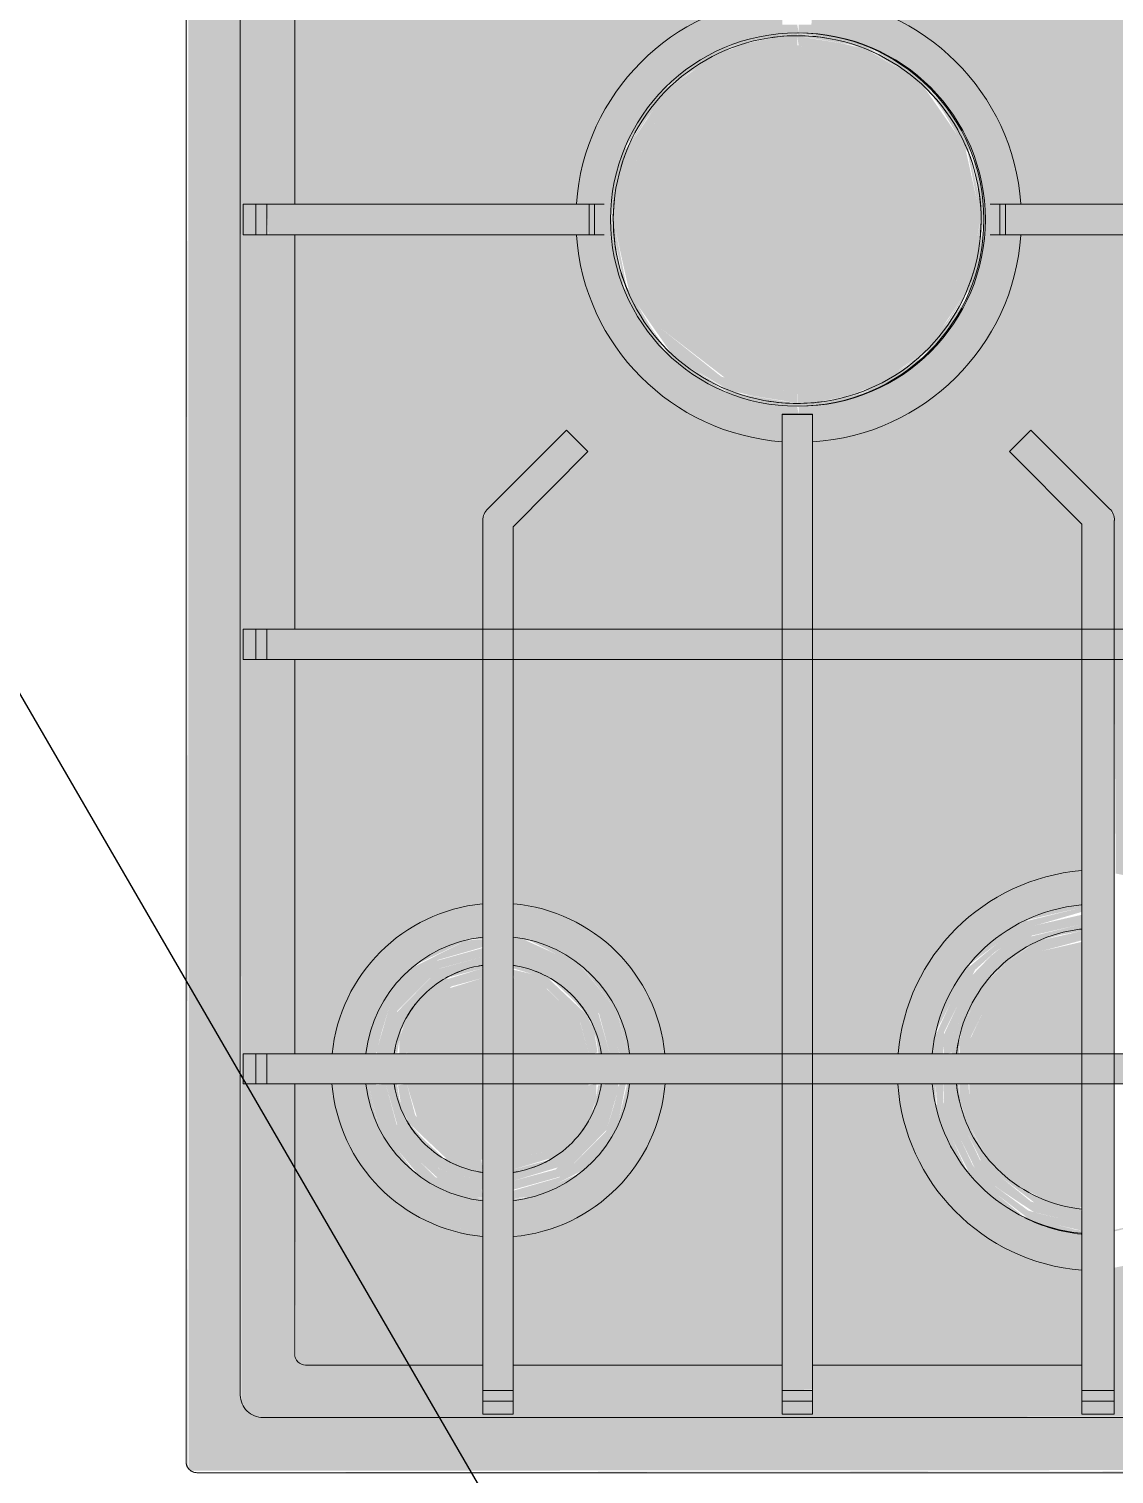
# Model space of a CAD drawing. Header units: millimetres. Extents: x 1680 to 166026, y 35966 to 91121.
# Drawn here: x 75337 to 75726, y 46882 to 47401 of the extents above; entities that cross this region are included whole.
import ezdxf

# ---------------------------------------------------------------- set-up
doc = ezdxf.new("R2010")
doc.units = ezdxf.units.MM
doc.layers.add('M-EQPM', color=50, linetype='Continuous', lineweight=18)

# ---------------------------------------------------------------- blocks, each defined once
blk = doc.blocks.new('FP-Revit-CG905DTGX1-GasCooktop-SG-90001649A - Fisher _ Paykel The Kitchen Tools CG365DNGX1 Cooktop-V13-mebel yerləşmə planı')
at = {"layer": 'M-EQPM'}
h = blk.add_hatch(color=256, dxfattribs=at)
h.paths.add_polyline_path([(-449.3, 274.36), (-449, -165.82), (449.3, -165.82), (449.3, 274.36), (448.26, 275.4), (-448.5, 275.16)], flags=0)
h.paths.add_polyline_path([(-449.3, -168.82), (-449, -252.45), (-448.26, -253.19), (448.5, -252.95), (449.3, -252.15), (449, -168.82), (-449, -168.82)], flags=0)
h.paths.add_polyline_path([(-430.18, 248.42), (-430, 250.22), (-428.47, 253.5), (-425.67, 255.77), (-422.16, 256.61), (423.74, 256.36), (426.87, 254.74), (428.08, 253.44), (429.51, 250.22), (429.66, 248.45), (429.34, -137.77), (427.24, -141.35), (423.67, -143.45), (419.53, -143.55), (-424.4, -143.33), (-427.61, -141.44), (-429.83, -137.8), (-430.18, -135.68), (-430.18, 235.94)], flags=0)
h.paths.add_polyline_path([(-411.33, 158.69), (-411.33, 62.02), (-310.36, 62.02), (-310.36, 105.4), (-318.8, 105.4), (-342.86, 116.99), (-359.51, 137.86), (-364.26, 158.69), (-371.68, 158.69)], flags=0)
h.paths.add_polyline_path([(-411.33, -119.94), (-410.81, -121.91), (-409.36, -123.35), (-407.39, -123.88), (-310.36, -123.88), (-310.36, -122.34), (-333.11, -117.81), (-356.47, -102.21), (-372.08, -78.85), (-376.4, -57.12), (-411.33, -57.24), (-411.33, -84.44)], flags=0)
h.paths.add_polyline_path([(-411.33, 233.15), (-411.33, 169.52), (-364.17, 169.52), (-359.51, 189.93), (-342.86, 210.81), (-318.8, 222.39), (-310.36, 222.39), (-310.36, 237.09), (-409.36, 236.57), (-410.81, 235.12), (-411.2, 234.17)], flags=0)
h.paths.add_polyline_path([(-411.33, -38.2), (-411.33, -45.48), (-376.4, -45.48), (-371.87, -23.44), (-356.47, -0.38), (-333.11, 15.22), (-310.36, 19.75), (-310.36, 51.19), (-411.33, 51.19), (-411.33, -23.74)], flags=0)
h.paths.add_polyline_path([(-299.64, 20.7), (-299.64, 19.53), (-278, 15.22), (-254.65, -0.38), (-239.04, -23.74), (-234.71, -45.48), (-157.96, -45.48), (-157.96, 51.19), (-299.64, 51.19)], flags=0)
h.paths.add_polyline_path([(-299.64, 62.02), (-157.96, 62.02), (-157.96, 158.69), (-246.64, 158.69), (-251.39, 137.86), (-268.04, 116.99), (-292.1, 105.4), (-299.64, 105.4), (-299.64, 70.14)], flags=0)
h.paths.add_polyline_path([(-299.64, 237.09), (-299.64, 222.39), (-292.1, 222.39), (-268.04, 210.81), (-251.39, 189.93), (-246.74, 169.52), (-157.96, 169.52), (-157.96, 237.09), (-199.97, 237.09)], flags=0)
h.paths.add_polyline_path([(-299.64, -123.88), (-157.96, -123.88), (-157.96, -57.22), (-234.83, -57.69), (-239.04, -78.85), (-254.65, -102.21), (-278.21, -117.86), (-299.64, -122.12), (-299.64, -123.3)], flags=0)
h.paths.add_polyline_path([(-147.04, 127.19), (-147.04, 62.02), (-78.83, 62.02), (-73.91, 86.76), (-56.57, 112.72), (-30.61, 130.06), (-5.5, 135.05), (-5.5, 237.09), (-147.04, 237.09), (-147.04, 169.52), (-106.49, 169.3), (-103.83, 167.75), (-75.65, 139.45), (-83.27, 131.83), (-110.37, 158.69), (-147.04, 158.69)], flags=0)
h.paths.add_polyline_path([(-147.04, -45.48), (-109.42, -45.48), (-83.27, -19.55), (-75.65, -27.18), (-105.06, -56.43), (-108.03, -57.24), (-147.04, -57.24), (-147.04, -123.88), (-5.5, -123.88), (-5.5, -22.76), (-30.61, -17.76), (-56.57, -0.42), (-73.91, 25.53), (-79.01, 51.19), (-147.04, 51.19)], flags=0)
h.paths.add_polyline_path([(5.51, 147.72), (5.51, 135.05), (30.61, 130.06), (56.57, 112.72), (73.91, 86.76), (78.83, 62.02), (147.04, 62.02), (147.04, 158.69), (110.37, 158.69), (83.27, 131.83), (75.65, 139.45), (105.06, 168.7), (108.03, 169.51), (147.04, 169.52), (147.04, 237.09), (5.51, 237.09), (5.51, 158.69)], flags=0)
h.paths.add_polyline_path([(5.51, -23.85), (5.51, -123.88), (147.04, -123.88), (147.04, -57.1), (108.02, -57.1), (105.06, -56.43), (101.19, -52.83), (75.65, -27.18), (83.27, -19.55), (109.42, -45.48), (147.04, -45.48), (147.04, 51.19), (79.01, 51.19), (73.91, 25.53), (56.57, -0.42), (30.61, -17.76), (5.51, -22.76)], flags=0)
h.paths.add_polyline_path([(75.46, -201.83), (81.56, -187.85), (95, -182.29), (108.97, -188.39), (114.54, -201.83), (108.23, -215.89), (95, -221.36), (81.03, -215.26), (75.95, -203)], flags=0)
h.paths.add_polyline_path([(145.47, -201.83), (151.57, -187.85), (165.01, -182.29), (178.98, -188.39), (184.55, -201.83), (178.24, -215.89), (165.01, -221.36), (151.04, -215.26), (145.96, -203)], flags=0)
h.paths.add_polyline_path([(157.96, 169.52), (246.74, 169.52), (251.39, 189.93), (268.04, 210.81), (292.1, 222.39), (299.64, 222.39), (299.64, 237.09), (157.96, 237.09), (157.96, 169.52)], flags=0)
h.paths.add_polyline_path([(157.96, -23.74), (157.96, -45.48), (258, -45.48), (261.44, -30.38), (274.86, -13.55), (294.24, -4.22), (299.64, -4.22), (299.64, 51.19), (157.96, 51.19), (157.96, -22.87)], flags=0)
h.paths.add_polyline_path([(157.96, -84.44), (157.96, -123.88), (299.64, -123.88), (299.64, -98.48), (294.24, -98.48), (274.86, -89.15), (261.44, -72.33), (257.97, -57.1), (157.96, -57.1)], flags=0)
h.paths.add_polyline_path([(157.96, 154.88), (157.96, 62.02), (299.64, 62.02), (299.64, 105.4), (292.1, 105.4), (268.04, 116.99), (251.39, 137.86), (246.64, 158.69), (157.96, 158.69)], flags=0)
h.paths.add_polyline_path([(215.41, -201.83), (221.51, -187.85), (235.54, -182.53), (248.92, -188.39), (254.49, -201.83), (248.18, -215.89), (234.36, -221.12), (220.98, -215.26), (215.9, -203)], flags=0)
h.paths.add_polyline_path([(285.46, -201.83), (291.56, -187.85), (305.07, -182.32), (318.97, -188.39), (324.54, -201.83), (318.23, -215.89), (304.41, -221.12), (291.03, -215.26), (285.95, -203)], flags=0)
h.paths.add_polyline_path([(310.36, 236.96), (310.36, 222.39), (318.8, 222.39), (342.86, 210.81), (359.51, 189.93), (364.17, 169.52), (411.33, 169.52), (410.81, 235.12), (409.36, 236.57), (407.39, 237.09), (310.36, 237.09)], flags=0)
h.paths.add_polyline_path([(310.36, 105.4), (310.36, 62.02), (411.33, 62.02), (411.33, 158.69), (364.26, 158.69), (359.51, 137.86), (342.86, 116.99), (318.8, 105.4), (314.93, 105.4)], flags=0)
h.paths.add_polyline_path([(310.36, -4.22), (315.76, -4.22), (335.14, -13.55), (348.56, -30.38), (352, -45.48), (411.33, -45.48), (411.33, 51.19), (310.36, 51.19)], flags=0)
h.paths.add_polyline_path([(310.36, -123.88), (409.36, -123.35), (410.81, -121.91), (411.33, -119.94), (411.33, -57.1), (352.03, -57.1), (348.56, -72.33), (335.14, -89.15), (315.76, -98.48), (310.36, -98.48)], flags=0)
h.paths.add_polyline_path([(355.47, -201.83), (361.57, -187.85), (375.6, -182.53), (388.98, -188.39), (394.55, -201.83), (388.24, -215.89), (375.01, -221.36), (361.04, -215.26), (355.96, -203)], flags=0)
for points in [[(-448.26, 275.4), (446.99, 275.98), (446, 276.1), (-447.96, 275.59)], [(-450, 272.1), (-449.48, -165.82), (-449.3, -165.82), (-449.88, 273.09), (-449.99, 272.43)], [(-310.36, 250.98), (-299.64, 250.98), (-299.64, 255.55), (-310.36, 255.55)], [(-157.96, 250.98), (-147.04, 250.98), (-147.04, 255.55), (-157.96, 255.55)], [(-5.5, 250.98), (5.51, 250.98), (5.51, 255.55), (-5.5, 255.55)], [(-310.36, 247.11), (-299.64, 247.11), (-299.64, 250.98), (-310.36, 250.98)], [(-157.96, 247.11), (-147.04, 247.11), (-147.04, 250.98), (-157.96, 250.98)], [(-5.5, 247.11), (5.51, 247.11), (5.51, 250.98), (-5.5, 250.98)], [(-5.5, 237.09), (-5.5, 131.42), (5.51, 131.42), (5.51, 247.11), (-5.5, 246.55)], [(-428.93, 169.52), (-428.93, 158.69), (-424.35, 158.69), (-424.4, 169.52), (-426.15, 169.52)], [(-424.35, 158.69), (-420.48, 158.69), (-420.48, 169.52), (-424.35, 169.52)], [(-420.48, 158.69), (-110.37, 158.69), (-83.27, 131.83), (-75.65, 139.45), (-105.06, 168.7), (-108.02, 169.52), (-420.48, 169.52)], [(-78.83, 62.02), (-70, 62.02), (-70, 56.15), (-67.03, 56.68), (-61.92, 82.33), (-47.06, 104.29), (-24.36, 118.86), (0.15, 123.67), (26.5, 118.03), (48.03, 103.12), (62.07, 81.57), (67.21, 56.15), (70, 56.68), (70, 62.02), (78.83, 62.02), (73.91, 86.76), (56.57, 112.72), (30.61, 130.06), (5.51, 135.05), (5.51, 126.42), (-5.5, 126.74), (-5.5, 135.05), (-30.61, 130.06), (-56.57, 112.72), (-73.91, 86.76), (-78.13, 65.53)], [(-5.5, 129.45), (5.51, 129.48), (5.51, 131.42), (-5.5, 131.42), (-5.5, 130.06)], [(-5.5, 126.74), (-5.01, 126.43), (5.51, 126.42), (5.51, 129.45), (-5.5, 129.45), (-5.5, 127.11)], [(-67.03, 56.68), (-66.03, 56.68), (-63.12, 74.21), (-62.65, 76.63), (-59.77, 84.26), (-55.37, 91.36), (-48.08, 101.69), (-44.42, 105.2), (-38.76, 109.16), (-24.12, 117.91), (0.15, 122.68), (26.71, 116.82), (36.13, 110.74), (47.75, 102.08), (53.06, 94.76), (61.4, 80.58), (63.65, 71.4), (65.1, 61.33), (66.03, 56.68), (67.03, 56.68), (61.77, 82.55), (46.76, 104.5), (24.36, 118.86), (-0.62, 123.58), (-26.68, 117.91), (-48.03, 103.12), (-62.07, 81.59), (-66.03, 61.69)], [(-66.03, 56.68), (-62.63, 56.77), (-56.44, 83.86), (-39.06, 105.65), (-12.63, 117.75), (14.63, 117.42), (39.06, 105.65), (56.72, 82.62), (62.65, 56.68), (66.03, 56.68), (63.65, 71.4), (62.65, 76.36), (59.96, 83.86), (55.22, 91.36), (47.75, 102.08), (45.01, 104.55), (26.71, 116.82), (24.36, 117.86), (-0.15, 122.68), (-26.5, 116.86), (-47.75, 102.08), (-53.2, 94.76), (-61.19, 81.35), (-63.28, 72.77), (-65.1, 61.33)], [(-62.65, 56.68), (62.65, 56.68), (56.44, 83.86), (39.06, 105.65), (13.94, 117.75), (-13.94, 117.75), (-39.06, 105.65), (-56.7, 82.74), (-61.43, 62.02)], [(-428.93, 51.19), (-424.35, 51.19), (-424.4, 62.02), (-428.93, 62.02)], [(-424.35, 51.19), (-420.48, 51.19), (-420.64, 62.02), (-424.35, 62.02)], [(-420.48, 58.86), (-420.09, 51.19), (-70, 51.19), (-70, 62.02), (-420.48, 62.02)], [(-79.01, 51.19), (-73.91, 25.53), (-56.57, -0.42), (-30.61, -17.76), (-5.5, -22.76), (-5.5, -13.11), (5.51, -13.11), (5.51, -22.76), (30.61, -17.76), (56.57, -0.42), (73.91, 25.53), (79.01, 51.19), (70, 51.56), (70, 56.15), (67.03, 56.15), (61.25, 29.49), (46.88, 8.41), (24.36, -6.03), (-0.96, -10.69), (-26.9, -4.94), (-47.75, 9.29), (-62.18, 31.76), (-67.03, 56.15), (-70, 56.15), (-70, 51.19), (-74, 51.19)], [(-67.03, 56.68), (-61.62, 30.57), (-46.6, 8.75), (-24.36, -5.51), (0.16, -10.32), (26.68, -4.56), (47.75, 9.81), (62.07, 31.76), (66.92, 56.68), (65.92, 56.15), (63.12, 39.14), (62.65, 36.72), (59.98, 29.49), (55.37, 21.99), (48.08, 11.67), (44.42, 8.15), (38.76, 4.19), (24.12, -4.56), (-0.47, -9.26), (-26.71, -3.47), (-36.13, 2.61), (-47.75, 11.27), (-53.06, 18.6), (-61.4, 32.77), (-63.65, 41.96), (-65.1, 52.02), (-66.03, 56.68), (-66.92, 56.68)], [(-67.03, 56.15), (-61.25, 29.49), (-46.88, 8.41), (-24.36, -6.03), (1.33, -10.61), (26.68, -5.08), (47.75, 9.29), (62.18, 31.76), (61.62, 30.57), (46.96, 8.99), (24.36, -5.51), (-0.16, -10.32), (-26.5, -4.68), (-47.75, 9.81), (-62.07, 31.76), (-66.97, 56.41)], [(-66.03, 56.68), (-63.65, 41.96), (-62.65, 36.99), (-59.96, 29.49), (-55.22, 21.99), (-47.75, 11.27), (-44.95, 8.75), (-26.71, -3.47), (-24.36, -4.51), (0.47, -9.26), (26.5, -3.5), (47.75, 11.27), (53.2, 18.6), (61.11, 31.76), (63.28, 40.58), (65.1, 52.02), (66.03, 56.68), (62.53, 56.15), (56.44, 29.49), (39.06, 7.7), (12.63, -4.4), (-14.63, -4.07), (-39.06, 7.7), (-56.72, 30.73), (-62.65, 56.68), (-65.22, 56.68)], [(-62.65, 56.68), (-56.44, 29.49), (-39.06, 7.7), (-13.94, -4.4), (13.94, -4.4), (39.06, 7.7), (56.44, 29.49), (62.65, 56.68), (-56.44, 56.68)], [(-5.5, -16.1), (5.51, -16.1), (5.51, -13.11), (-5.5, -13.11)], [(-420.48, -45.48), (-420.48, -57.1), (-106.49, -57.03), (-103.83, -55.48), (-75.65, -27.18), (-83.27, -19.55), (-109.42, -45.48), (-415.14, -45.48)], [(-5.5, -16.1), (-5.5, -18.08), (5.51, -18.08), (5.51, -16.1), (-1.53, -16.1)], [(-5.5, -133.76), (5.51, -133.71), (5.51, -18.08), (-5.5, -18.08), (-5.5, -133.76)], [(-428.93, -57.1), (-424.35, -57.1), (-424.4, -45.48), (-428.93, -45.48)], [(-424.35, -57.1), (-420.48, -57.1), (-420.48, -45.48), (-424.35, -45.48)]]:
    blk.add_hatch(color=256, dxfattribs=at).paths.add_polyline_path(points, flags=0)
h = blk.add_hatch(color=256, dxfattribs=at)
h.paths.add_polyline_path([(-430.18, 224.73), (-429.83, -137.8), (-427.61, -141.44), (-423.9, -143.53), (-419.63, -143.55), (423.67, -143.45), (427.24, -141.35), (429.34, -137.77), (429.66, -135.71), (429.51, 250.22), (428.08, 253.44), (425.39, 255.72), (421.98, 256.61), (-424.4, 256.23), (-427.2, 254.79), (-428.47, 253.5), (-430, 250.22), (-430.18, 248.42)], flags=0)
h.paths.add_polyline_path([(-428.93, 62.02), (-411.33, 62.02), (-411.33, 158.69), (-428.93, 158.69), (-428.93, 169.52), (-411.33, 169.52), (-410.81, 235.12), (-409.36, 236.57), (-407.39, 237.09), (-310.36, 237.09), (-310.36, 255.55), (-299.64, 255.55), (-299.64, 237.09), (-157.96, 237.09), (-157.96, 255.55), (-147.04, 255.55), (-147.04, 237.09), (-5.5, 237.09), (-5.5, 255.55), (5.51, 255.55), (5.51, 237.09), (147.04, 237.09), (147.04, 255.55), (157.96, 255.55), (157.96, 237.09), (299.64, 237.09), (299.64, 255.55), (310.36, 255.55), (310.36, 237.09), (409.36, 236.57), (410.81, 235.12), (411.33, 233.15), (411.33, 169.52), (428.93, 169.52), (428.93, 158.69), (411.33, 158.69), (411.33, 62.02), (428.93, 62.02), (428.93, 51.19), (411.33, 51.19), (411.33, -45.48), (428.93, -45.48), (428.93, -57.1), (411.33, -57.1), (410.81, -121.91), (409.36, -123.35), (407.39, -123.88), (310.36, -123.88), (310.36, -142.2), (299.64, -142.2), (299.64, -123.88), (157.96, -123.88), (157.96, -142.2), (147.04, -142.2), (147.04, -123.88), (5.51, -123.88), (5.51, -142.2), (-5.5, -142.2), (-5.5, -123.88), (-147.04, -123.88), (-147.04, -142.2), (-157.96, -142.2), (-157.96, -123.88), (-299.64, -123.88), (-299.64, -142.2), (-310.36, -142.2), (-310.36, -123.88), (-409.36, -123.35), (-410.81, -121.91), (-411.33, -119.94), (-411.33, -57.1), (-428.93, -57.1), (-428.93, -45.48), (-411.33, -45.48), (-411.33, 51.19), (-428.93, 51.19)], flags=0)
h = blk.add_hatch(color=256, dxfattribs=at)
h.paths.add_polyline_path([(-310.36, 191.59), (-310.36, 169.52), (-299.64, 169.52), (-299.64, 247.11), (-310.36, 247.11), (-310.36, 193.07)], flags=0)
h.paths.add_polyline_path([(-310.36, 62.02), (-299.64, 62.02), (-299.64, 158.69), (-310.36, 158.69), (-310.36, 70.14)], flags=0)
h = blk.add_hatch(color=256, dxfattribs=at)
h.paths.add_polyline_path([(-157.96, 70.14), (-157.96, 62.02), (-147.04, 62.02), (-147.04, 158.69), (-157.96, 158.69), (-157.96, 85.07)], flags=0)
h.paths.add_polyline_path([(-157.96, 242.96), (-157.96, 169.52), (-147.04, 169.52), (-147.04, 247.11), (-157.96, 247.11)], flags=0)
h = blk.add_hatch(color=256, dxfattribs=at)
h.paths.add_polyline_path([(-364.17, 169.52), (-351.48, 169.52), (-351.18, 175.4), (-341.51, 194.5), (-324.6, 207.37), (-310.36, 210.62), (-310.36, 222.39), (-318.8, 222.39), (-342.86, 210.81), (-359.51, 189.93), (-363.39, 172.91)], flags=0)
h.paths.add_polyline_path([(-299.64, 210.62), (-284.16, 207), (-267.33, 193.07), (-258.52, 174.78), (-258.52, 169.52), (-246.74, 169.52), (-251.39, 189.93), (-268.04, 210.81), (-292.1, 222.39), (-299.64, 222.39), (-299.64, 210.81)], flags=0)
h = blk.add_hatch(color=256, dxfattribs=at)
h.paths.add_polyline_path([(-351.48, 174.78), (-351.19, 169.52), (-348.35, 169.94), (-343.88, 186.62), (-327.04, 203.19), (-310.86, 207.8), (-310.36, 207.9), (-310.36, 210.62), (-325.84, 207), (-342.74, 192.92), (-351.19, 175.37)], flags=0)
h.paths.add_polyline_path([(-351.48, 158.69), (-350.94, 152.46), (-341.51, 133.85), (-325.68, 121.22), (-310.36, 118.19), (-310.36, 120.45), (-318.21, 122.49), (-327.45, 125.3), (-337.86, 135.71), (-343.98, 142.11), (-348.76, 158.69), (-350.71, 158.69)], flags=0)
h = blk.add_hatch(color=256, dxfattribs=at)
h.paths.add_polyline_path([(-348.46, 169.52), (-345.25, 169.52), (-341.1, 185.02), (-324.94, 200.51), (-310.36, 204.42), (-310.86, 207.8), (-318.21, 205.86), (-327.45, 203.05), (-337.86, 192.64), (-344.14, 185.73), (-348.35, 169.94)], flags=0)
h.paths.add_polyline_path([(-348.39, 158.69), (-343.59, 141.43), (-326.89, 125.12), (-311.65, 120.73), (-310.36, 121), (-310.37, 123.93), (-326.01, 128.25), (-341.1, 143.33), (-345.21, 158.69), (-347.37, 158.69)], flags=0)
h = blk.add_hatch(color=256, dxfattribs=at)
h.paths.add_polyline_path([(-299.64, 210.62), (-299.64, 207.9), (-291.79, 205.86), (-282.55, 203.05), (-272.14, 192.64), (-265.86, 185.66), (-261.24, 169.52), (-258.52, 169.52), (-258.86, 175.49), (-268.49, 194.5), (-284.32, 207.13), (-297.67, 210.17)], flags=0)
h.paths.add_polyline_path([(-299.64, 117.73), (-284.16, 121.35), (-267.6, 134.73), (-258.52, 154.88), (-258.52, 158.69), (-261.58, 158.69), (-266.12, 141.73), (-282.55, 125.3), (-299.01, 120.58), (-299.64, 120.45), (-299.64, 118.19)], flags=0)
h = blk.add_hatch(color=256, dxfattribs=at)
h.paths.add_polyline_path([(-299.64, 206.62), (-299.64, 204.42), (-284.16, 200.27), (-268.9, 185.02), (-264.75, 169.52), (-261.6, 169.61), (-266.41, 186.92), (-282.55, 203.05), (-298.78, 207.72), (-299.64, 207.35), (-299.64, 207.23)], flags=0)
h.paths.add_polyline_path([(-299.64, 121.73), (-299.64, 120.45), (-288.38, 123.48), (-282.55, 125.3), (-272.14, 135.71), (-266.07, 141.88), (-261.58, 158.69), (-264.79, 158.69), (-269.44, 142.8), (-285.06, 127.84), (-299.64, 123.93), (-299.64, 121.95)], flags=0)
h = blk.add_hatch(color=256, dxfattribs=at)
h.paths.add_polyline_path([(-345.25, 169.52), (-341.1, 169.79), (-336.91, 183.74), (-329.78, 191.28), (-324.44, 196.1), (-322.6, 197.23), (-315.78, 199.51), (-310.36, 200.34), (-310.36, 204.42), (-326.13, 199.98), (-341.13, 184.9), (-344.74, 171.41)], flags=0)
h.paths.add_polyline_path([(-345.21, 158.69), (-340.35, 142.59), (-325.84, 128.08), (-310.36, 123.93), (-310.93, 128.16), (-314.93, 128.75), (-319.06, 129.67), (-324.78, 132.59), (-337.83, 146.36), (-341.13, 158.69), (-342.6, 158.69)], flags=0)
h = blk.add_hatch(color=256, dxfattribs=at)
h.paths.add_polyline_path([(-299.64, 202.27), (-299.07, 200.19), (-295.11, 199.61), (-290.94, 198.68), (-285.47, 196.01), (-272.16, 181.93), (-268.83, 169.52), (-264.75, 169.52), (-269, 185.11), (-284.65, 200.4), (-299.64, 204.42)], flags=0)
h.paths.add_polyline_path([(-299.64, 123.93), (-283.81, 128.42), (-268.9, 143.33), (-264.79, 158.69), (-268.9, 158.56), (-273.08, 144.62), (-280.22, 137.07), (-285.56, 132.25), (-287.19, 131.21), (-294.2, 128.84), (-299.64, 128.01), (-299.64, 126.58)], flags=0)
h = blk.add_hatch(color=256, dxfattribs=at)
h.paths.add_polyline_path([(-341.17, 169.52), (-337.52, 170.08), (-333.77, 181.99), (-321.73, 193.79), (-310.36, 196.84), (-310.94, 200.01), (-319.06, 198.68), (-324.53, 196.01), (-337.84, 181.93), (-341.1, 169.79)], flags=0)
h.paths.add_polyline_path([(-341.13, 158.69), (-336.92, 144.62), (-329.78, 137.07), (-324.44, 132.25), (-322.6, 131.12), (-315.71, 128.83), (-310.36, 128.84), (-310.93, 131.66), (-322.81, 135.41), (-334.66, 147.59), (-337.63, 158.69), (-341.1, 158.69)], flags=0)
h = blk.add_hatch(color=256, dxfattribs=at)
h.paths.add_polyline_path([(-299.64, 128.27), (-299.64, 128.21), (-299.22, 128.32)], flags=0)
h.paths.add_polyline_path([(-299.64, 200.14), (-299.07, 200.01), (-299.07, 200.07)], flags=0)
h = blk.add_hatch(color=256, dxfattribs=at)
h.paths.add_polyline_path([(-299.64, 197.3), (-299.07, 196.69), (-287.19, 192.94), (-275.34, 180.76), (-272.33, 169.52), (-268.9, 169.79), (-273.26, 183.94), (-280.31, 191.35), (-285.56, 196.1), (-287.19, 197.14), (-294.2, 199.51), (-299.64, 199.51), (-299.64, 197.42)], flags=0)
h.paths.add_polyline_path([(-299.64, 130.24), (-299.06, 128.34), (-290.94, 129.67), (-285.47, 132.34), (-272.17, 146.36), (-269.37, 158.69), (-272.48, 158.27), (-276.23, 146.36), (-288.31, 134.55), (-299.64, 131.51)], flags=0)
h = blk.add_hatch(color=256, dxfattribs=at)
h.paths.add_polyline_path([(-337.67, 169.52), (-310.36, 169.52), (-310.36, 196.84), (-322.69, 193.07), (-334.53, 181.23), (-336.12, 175.28)], flags=0)
h.paths.add_polyline_path([(-337.63, 158.69), (-334.53, 147.13), (-322.05, 134.64), (-310.36, 131.51), (-310.36, 158.69), (-336.12, 158.69)], flags=0)
h = blk.add_hatch(color=256, dxfattribs=at)
h.paths.add_polyline_path([(-299.64, 196.84), (-299.64, 169.52), (-272.33, 169.52), (-276.17, 181.93), (-287.95, 193.71)], flags=0)
h.paths.add_polyline_path([(-299.64, 131.51), (-287.87, 134.73), (-275.39, 147.44), (-272.37, 158.69), (-299.64, 158.69), (-299.64, 133.87)], flags=0)
h = blk.add_hatch(color=256, dxfattribs=at)
h.paths.add_polyline_path([(-364.26, 158.69), (-359.51, 137.86), (-342.86, 116.99), (-318.8, 105.4), (-310.36, 105.4), (-310.36, 117.73), (-325.84, 121.35), (-342.55, 135.04), (-351.48, 154.88), (-351.48, 158.69), (-359.51, 158.69)], flags=0)
h.paths.add_polyline_path([(-299.64, 116.5), (-299.64, 105.4), (-292.1, 105.4), (-268.04, 116.99), (-251.39, 137.86), (-246.64, 158.69), (-258.52, 158.69), (-258.82, 152.95), (-268.49, 133.85), (-284.32, 121.22), (-299.64, 117.73), (-299.64, 116.99)], flags=0)
h = blk.add_hatch(color=256, dxfattribs=at)
h.paths.add_polyline_path([(-310.36, -57.15), (-310.36, -133.76), (-299.64, -133.76), (-299.64, -57.15)], flags=0)
h.paths.add_polyline_path([(-310.36, 6.28), (-310.36, -45.48), (-299.64, -45.48), (-299.64, 51.19), (-310.36, 51.19)], flags=0)
h = blk.add_hatch(color=256, dxfattribs=at)
h.paths.add_polyline_path([(-157.96, -57.22), (-157.96, -133.76), (-147.04, -133.76), (-147.04, -57.23)], flags=0)
h.paths.add_polyline_path([(-157.96, 51.19), (-157.96, -45.48), (-147.04, -45.48), (-147.04, 51.19)], flags=0)
h = blk.add_hatch(color=256, dxfattribs=at)
h.paths.add_polyline_path([(-376.4, -45.48), (-363.31, -45.48), (-357.92, -24.47), (-340.82, -3.93), (-317.22, 6.96), (-310.36, 6.96), (-310.36, 19.75), (-333.11, 15.22), (-356.47, -0.38), (-372.08, -23.74), (-376.26, -44.75)], flags=0)
h.paths.add_polyline_path([(-299.64, 6.96), (-291.78, 6.91), (-267.38, -5.42), (-251.42, -26.29), (-247.04, -45.48), (-234.71, -45.48), (-239.04, -23.74), (-254.65, -0.38), (-278, 15.22), (-299.64, 19.53), (-299.64, 14.27)], flags=0)
h = blk.add_hatch(color=256, dxfattribs=at)
h.paths.add_polyline_path([(-363.06, -45.48), (-360.45, -45.48), (-357.01, -30.45), (-355.9, -26.29), (-347.21, -14.46), (-345.71, -12.88), (-340.64, -7.15), (-339.44, -6.27), (-316.89, 4.25), (-310.36, 4.39), (-310.36, 6.96), (-319.33, 6.42), (-342.6, -5.26), (-358.68, -26.29), (-362.33, -42.3)], flags=0)
h.paths.add_polyline_path([(-299.64, 4.25), (-291.86, 3.94), (-269.46, -7.15), (-263.29, -13.98), (-261.32, -16.74), (-253.63, -28.41), (-248.61, -45.48), (-247.04, -45.48), (-252.23, -24.41), (-269.28, -3.93), (-292.9, 6.96), (-299.64, 6.96), (-299.64, 4.55)], flags=0)
h = blk.add_hatch(color=256, dxfattribs=at)
h.paths.add_polyline_path([(-360.45, -45.48), (-357.07, -45.48), (-352.64, -27.23), (-337.62, -8.87), (-316.14, 1.11), (-310.36, 1.11), (-310.36, 4.25), (-318.23, 3.95), (-340.64, -7.15), (-346.63, -13.79), (-348.4, -16.2), (-356.46, -28.41), (-360.18, -44.12)], flags=0)
h.paths.add_polyline_path([(-299.64, 3.94), (-299.13, 1.11), (-292.49, 0.77), (-271.86, -9.16), (-257.09, -27.68), (-253.03, -45.48), (-249.65, -45.48), (-253.13, -30.29), (-254.2, -26.29), (-261.32, -16.74), (-264.39, -12.88), (-271.86, -5.69), (-293.2, 4.25), (-299.64, 3.95)], flags=0)
h = blk.add_hatch(color=256, dxfattribs=at)
h.paths.add_polyline_path([(-357.07, -45.48), (-354.51, -44.96), (-351.27, -30.75), (-349.77, -27.57), (-343.53, -18.93), (-336.53, -11.24), (-327.93, -6.43), (-318.81, -2.36), (-314.53, -1.5), (-310.36, -1.28), (-310.36, 1.11), (-316.89, 1.11), (-338.66, -9.69), (-353.28, -28.87), (-356.92, -44.84)], flags=0)
h.paths.add_polyline_path([(-299.64, -1.5), (-293.49, -1.61), (-284.65, -5.22), (-273.57, -11.24), (-271.86, -12.93), (-266.3, -19.25), (-261.33, -26.02), (-258.82, -30.75), (-256.89, -37.75), (-255.49, -45.48), (-253.03, -45.48), (-257.45, -27.23), (-271.86, -9.16), (-293.2, 1.11), (-299.64, 1.11), (-299.64, -1.28)], flags=0)
h = blk.add_hatch(color=256, dxfattribs=at)
h.paths.add_polyline_path([(-354.61, -45.48), (-350.69, -45.48), (-346.68, -29.73), (-334.26, -14.15), (-314.53, -5.11), (-310.36, -4.78), (-310.36, -1.5), (-316.61, -1.61), (-325.2, -5.11), (-336.53, -11.24), (-338.24, -12.93), (-343.66, -19.08), (-348.44, -25.51), (-351.27, -30.75), (-353.2, -37.75), (-353.86, -41.46)], flags=0)
h.paths.add_polyline_path([(-299.64, -3.47), (-299.64, -5.11), (-293.45, -5.67), (-275.61, -14.44), (-262.69, -31.12), (-258.82, -45.48), (-255.49, -45.48), (-258.82, -30.75), (-259.87, -28.29), (-266.56, -18.93), (-273.63, -11.2), (-282.16, -6.43), (-291.29, -2.36), (-295.57, -1.5), (-299.64, -1.84), (-299.64, -2.87)], flags=0)
h = blk.add_hatch(color=256, dxfattribs=at)
h.paths.add_polyline_path([(-350.69, -45.48), (-310.36, -45.48), (-310.36, -5.11), (-315.47, -5.11), (-334.26, -14.15), (-347.26, -30.45), (-348.13, -34.28)], flags=0)
h.paths.add_polyline_path([(-299.64, -14.15), (-299.64, -45.48), (-259.41, -45.48), (-262.84, -30.45), (-275.84, -14.15), (-294.99, -5.11), (-299.64, -5.11), (-299.64, -7.15)], flags=0)
h = blk.add_hatch(color=256, dxfattribs=at)
h.paths.add_polyline_path([(-363.38, -57.12), (-358.4, -77.66), (-341.97, -97.95), (-317.61, -109.19), (-310.36, -109.19), (-310.36, -108.51), (-318.23, -108.51), (-342.47, -96.45), (-358.68, -75.27), (-362.82, -57.12)], flags=0)
h.paths.add_polyline_path([(-363.31, -45.48), (-363.06, -45.48), (-362.58, -42.3)], flags=0)
h.paths.add_polyline_path([(-299.64, -109.19), (-291.17, -108.66), (-267.96, -97.04), (-268.91, -97.45), (-293.2, -108.51), (-299.64, -108.51)], flags=0)
for p, q in [((446, 276.1), (-446, 276.1)), ((-450, 272.1), (-450, -165.82)), ((421.98, 256.61), (-422.16, 256.61)), ((-310.36, 250.98), (-310.36, 255.55)), ((-310.36, 255.55), (-299.64, 255.55)), ((-299.64, 255.55), (-299.64, 250.98)), ((-157.96, 250.98), (-157.96, 255.55)), ((-157.96, 255.55), (-147.04, 255.55)), ((-147.04, 255.55), (-147.04, 250.98)), ((-5.5, 250.98), (-5.5, 255.55)), ((-5.5, 255.55), (5.51, 255.55)), ((5.51, 255.55), (5.51, 250.98)), ((-310.36, 247.11), (-310.36, 250.98)), ((-299.64, 250.98), (-310.36, 250.98)), ((-299.64, 250.98), (-299.64, 247.11)), ((-157.96, 247.11), (-157.96, 250.98)), ((-147.04, 250.98), (-157.96, 250.98)), ((-147.04, 250.98), (-147.04, 247.11)), ((-5.5, 247.11), (-5.5, 250.98)), ((-5.5, 250.98), (5.51, 250.98)), ((5.51, 250.98), (5.51, 247.11)), ((-430.18, 248.42), (-430.18, -135.68)), ((-310.36, 59.06), (-310.36, 247.11)), ((-310.36, 247.11), (-299.64, 247.11)), ((-299.64, 247.11), (-299.64, 59.06)), ((-157.96, 59.06), (-157.96, 247.11)), ((-157.96, 247.11), (-147.04, 247.11)), ((-147.04, 247.11), (-147.04, 59.06)), ((-5.5, 131.42), (-5.5, 247.11)), ((5.51, 247.11), (-5.5, 247.11)), ((5.51, 247.11), (5.51, 131.42)), ((-407.39, 237.09), (-310.36, 237.09)), ((-299.64, 237.09), (-157.96, 237.09)), ((-147.04, 237.09), (-5.5, 237.09)), ((5.51, 237.09), (147.04, 237.09)), ((-411.33, 169.52), (-411.33, 233.15)), ((-428.93, 169.52), (-424.4, 169.52)), ((-428.93, 169.52), (-428.93, 158.69)), ((-424.35, 169.52), (-420.48, 169.52)), ((-424.35, 169.52), (-424.35, 158.69)), ((-108.02, 169.52), (-420.48, 169.52)), ((-420.48, 169.52), (-420.48, 158.69)), ((-101.19, 165.1), (-103.83, 167.75)), ((-75.65, 139.45), (-101.19, 165.1)), ((-424.4, 158.69), (-428.93, 158.69)), ((-420.48, 158.69), (-424.35, 158.69)), ((-420.48, 158.69), (-118.08, 158.69)), ((-411.33, 62.02), (-411.33, 158.69)), ((-118.08, 158.69), (-110.37, 158.69)), ((-110.37, 158.69), (-83.27, 131.83)), ((-83.27, 131.83), (-75.65, 139.45)), ((-5.5, 129.45), (-5.5, 131.42)), ((-5.5, 131.42), (5.51, 131.42)), ((5.51, 131.42), (5.51, 129.45)), ((-5.5, 125.98), (-5.5, 129.45)), ((-5.5, 129.45), (5.51, 129.45)), ((5.51, 129.45), (5.51, 125.98)), ((-428.93, 62.02), (-424.4, 62.02)), ((-428.93, 62.02), (-428.93, 51.19)), ((-424.35, 62.02), (-420.48, 62.02)), ((-424.35, 62.02), (-424.35, 51.19)), ((-420.48, 62.02), (-70, 62.02)), ((-420.48, 62.02), (-420.48, 51.19)), ((-310.36, -133.76), (-310.36, 59.06)), ((-299.64, 59.06), (-299.64, -133.76)), ((-157.96, -133.76), (-157.96, 59.06)), ((-147.04, 59.06), (-147.04, -133.76)), ((-70, 62.02), (-69.91, 62.02)), ((-70, 51.19), (-70, 62.02)), ((-69.91, 62.02), (-69.91, 51.19)), ((-424.4, 51.19), (-428.93, 51.19)), ((-420.48, 51.19), (-424.35, 51.19)), ((-70, 51.19), (-420.48, 51.19)), ((-411.33, -45.48), (-411.33, 51.19)), ((-69.91, 51.19), (-70, 51.19)), ((-5.5, -16.1), (-5.5, -12.63)), ((5.51, -12.63), (5.51, -16.1)), ((-83.27, -19.55), (-109.42, -45.48)), ((-75.65, -27.18), (-83.27, -19.55)), ((-5.5, -18.08), (-5.5, -16.1)), ((-5.5, -16.1), (5.51, -16.1)), ((-5.5, -133.76), (-5.5, -18.08)), ((-5.5, -18.08), (5.51, -18.08)), ((5.51, -16.1), (5.51, -18.08)), ((5.51, -18.08), (5.51, -133.76)), ((-101.19, -52.83), (-75.65, -27.18)), ((-428.93, -45.48), (-424.4, -45.48)), ((-428.93, -45.48), (-428.93, -57.1)), ((-424.35, -45.48), (-420.48, -45.48)), ((-424.35, -45.48), (-424.35, -57.1)), ((-118.08, -45.48), (-420.48, -45.48)), ((-420.48, -45.48), (-420.48, -57.1)), ((-109.42, -45.48), (-118.08, -45.48)), ((-103.83, -55.48), (-101.19, -52.83)), ((-424.4, -57.1), (-428.93, -57.1)), ((-420.48, -57.1), (-424.35, -57.1)), ((-420.48, -57.1), (-108.02, -57.1))]:
    blk.add_line(p, q, dxfattribs=at)
at = {"layer": 'M-EQPM', "flags": 128}
for points in [[(-310.36, 201.38), (-310.99, 201.29), (-312.47, 201.03), (-313.94, 200.7), (-315.39, 200.31), (-316.83, 199.87), (-318.25, 199.36), (-319.64, 198.81), (-321.02, 198.19), (-322.36, 197.53), (-323.68, 196.81), (-324.97, 196.03), (-326.23, 195.21), (-327.45, 194.33), (-328.64, 193.41), (-329.79, 192.44), (-330.9, 191.43), (-331.97, 190.37), (-333, 189.27), (-333.98, 188.13), (-334.91, 186.95), (-335.8, 185.74), (-336.64, 184.49), (-337.43, 183.21), (-338.16, 181.9), (-338.84, 180.56), (-339.47, 179.19), (-340.04, 177.8), (-340.56, 176.39), (-341.02, 174.96), (-341.42, 173.51), (-341.77, 172.04), (-342.05, 170.57), (-342.21, 169.52)], [(-267.82, 169.76), (-268.07, 171.25), (-268.38, 172.72), (-268.75, 174.18), (-269.18, 175.62), (-269.67, 177.04), (-270.21, 178.44), (-270.81, 179.82), (-271.46, 181.18), (-272.17, 182.5), (-272.93, 183.8), (-273.74, 185.07), (-274.6, 186.3), (-275.51, 187.5), (-276.47, 188.66), (-277.47, 189.78), (-278.51, 190.86), (-279.6, 191.9), (-280.73, 192.89), (-281.9, 193.84), (-283.1, 194.74), (-284.34, 195.59), (-285.62, 196.39), (-286.92, 197.14), (-288.25, 197.84), (-289.61, 198.48), (-291, 199.07), (-292.4, 199.6), (-293.83, 200.08), (-295.28, 200.5), (-296.74, 200.86), (-298.21, 201.16), (-299.64, 201.39)], [(-342.18, 158.59), (-341.93, 157.1), (-341.62, 155.63), (-341.25, 154.17), (-340.82, 152.73), (-340.33, 151.31), (-339.79, 149.91), (-339.19, 148.53), (-338.54, 147.17), (-337.83, 145.85), (-337.07, 144.55), (-336.26, 143.28), (-335.4, 142.05), (-334.49, 140.85), (-333.53, 139.69), (-332.53, 138.57), (-331.49, 137.49), (-330.4, 136.45), (-329.27, 135.46), (-328.1, 134.51), (-326.9, 133.61), (-325.66, 132.76), (-324.38, 131.96), (-323.08, 131.21), (-321.75, 130.51), (-320.39, 129.87), (-319, 129.28), (-317.6, 128.75), (-316.17, 128.27), (-314.72, 127.85), (-313.26, 127.49), (-311.79, 127.19), (-310.36, 126.96)], [(-299.64, 126.97), (-299.01, 127.06), (-297.53, 127.32), (-296.06, 127.65), (-294.61, 128.04), (-293.17, 128.48), (-291.75, 128.99), (-290.36, 129.54), (-288.98, 130.16), (-287.64, 130.82), (-286.32, 131.55), (-285.03, 132.32), (-283.77, 133.14), (-282.55, 134.02), (-281.36, 134.94), (-280.21, 135.91), (-279.1, 136.92), (-278.03, 137.98), (-277, 139.08), (-276.02, 140.22), (-275.09, 141.4), (-274.2, 142.61), (-273.36, 143.86), (-272.57, 145.14), (-271.84, 146.45), (-271.16, 147.79), (-270.53, 149.16), (-269.96, 150.55), (-269.44, 151.96), (-268.98, 153.39), (-268.58, 154.84), (-268.23, 156.31), (-267.95, 157.78), (-267.81, 158.69)], [(66.03, 56.68), (65.98, 59.32), (65.82, 61.95), (65.55, 64.58), (65.19, 67.2), (64.71, 69.79), (64.14, 72.37), (63.46, 74.92), (62.68, 77.45), (61.8, 79.94), (60.82, 82.39), (59.74, 84.8), (58.57, 87.17), (57.3, 89.48), (55.94, 91.75), (54.5, 93.96), (52.96, 96.11), (51.34, 98.19), (49.64, 100.21), (47.86, 102.16), (46, 104.04), (44.07, 105.84), (42.07, 107.57), (40, 109.21), (37.87, 110.77), (35.68, 112.24), (33.43, 113.62), (31.12, 114.91), (28.77, 116.11), (26.37, 117.21), (23.93, 118.22), (21.45, 119.12), (18.93, 119.93), (16.39, 120.64), (13.82, 121.24), (11.22, 121.74), (8.61, 122.14), (5.99, 122.43), (3.35, 122.62), (0.71, 122.7), (-1.93, 122.68), (-4.57, 122.55), (-7.2, 122.31), (-9.82, 121.97), (-12.42, 121.53), (-15, 120.98), (-17.56, 120.33), (-20.09, 119.57), (-22.59, 118.72), (-25.05, 117.77), (-27.48, 116.72), (-29.86, 115.57), (-32.19, 114.33), (-34.47, 112.99), (-36.69, 111.57), (-38.86, 110.06), (-40.96, 108.46), (-43, 106.78), (-44.97, 105.02), (-46.87, 103.19), (-48.69, 101.28), (-50.43, 99.29), (-52.1, 97.24), (-53.68, 95.13), (-55.17, 92.95), (-56.58, 90.71), (-57.9, 88.42), (-59.12, 86.08), (-60.25, 83.7), (-61.28, 81.26), (-62.21, 78.79), (-63.05, 76.29), (-63.78, 73.75), (-64.41, 71.19), (-64.94, 68.6), (-65.37, 65.99), (-65.69, 63.37), (-65.9, 60.74), (-66.01, 58.1), (-66.03, 56.68)], [(-66.03, 56.68), (-65.98, 54.03), (-65.82, 51.4), (-65.55, 48.77), (-65.19, 46.16), (-64.71, 43.56), (-64.14, 40.98), (-63.46, 38.43), (-62.68, 35.9), (-61.8, 33.42), (-60.82, 30.96), (-59.74, 28.55), (-58.57, 26.18), (-57.3, 23.87), (-55.94, 21.6), (-54.5, 19.39), (-52.96, 17.24), (-51.34, 15.16), (-49.64, 13.14), (-47.86, 11.19), (-46, 9.31), (-44.07, 7.51), (-42.07, 5.78), (-40, 4.14), (-37.87, 2.59), (-35.68, 1.11), (-33.43, -0.27), (-31.12, -1.56), (-28.77, -2.76), (-26.37, -3.86), (-23.93, -4.87), (-21.45, -5.77), (-18.93, -6.58), (-16.39, -7.29), (-13.82, -7.89), (-11.22, -8.39), (-8.61, -8.79), (-5.99, -9.08), (-3.35, -9.27), (-0.71, -9.35), (1.93, -9.33), (4.57, -9.2), (7.2, -8.96), (9.82, -8.62), (12.42, -8.18), (15, -7.63), (17.56, -6.98), (20.09, -6.22), (22.59, -5.37), (25.05, -4.42), (27.48, -3.36), (29.86, -2.22), (32.19, -0.98), (34.47, 0.36), (36.69, 1.78), (38.86, 3.29), (40.96, 4.89), (43, 6.57), (44.97, 8.33), (46.87, 10.16), (48.69, 12.08), (50.43, 14.06), (52.1, 16.11), (53.68, 18.22), (55.17, 20.4), (56.58, 22.64), (57.9, 24.93), (59.12, 27.27), (60.25, 29.66), (61.28, 32.09), (62.21, 34.56), (63.05, 37.06), (63.78, 39.6), (64.41, 42.16), (64.94, 44.75), (65.37, 47.36), (65.69, 49.98), (65.9, 52.61), (66.01, 55.25), (66.03, 56.68)], [(-310.56, -0.53), (-312.56, -0.79), (-314.56, -1.13), (-316.53, -1.55), (-318.49, -2.05), (-320.43, -2.63), (-322.34, -3.28), (-324.23, -4.01), (-326.08, -4.82), (-327.9, -5.69), (-329.69, -6.64), (-331.43, -7.66), (-333.14, -8.75), (-334.8, -9.91), (-336.41, -11.13), (-337.97, -12.42), (-339.47, -13.77), (-340.93, -15.17), (-342.32, -16.64), (-343.66, -18.15), (-344.93, -19.72), (-346.14, -21.34), (-347.29, -23.01), (-348.36, -24.72), (-349.37, -26.47), (-350.31, -28.27), (-351.17, -30.09), (-351.96, -31.95), (-352.68, -33.85), (-353.31, -35.76), (-353.88, -37.71), (-354.36, -39.67), (-354.77, -41.65), (-355.09, -43.65), (-355.31, -45.48)], [(-254.79, -45.48), (-254.86, -44.73), (-255.15, -42.73), (-255.51, -40.74), (-255.95, -38.76), (-256.47, -36.81), (-257.07, -34.88), (-257.74, -32.97), (-258.49, -31.09), (-259.32, -29.25), (-260.21, -27.44), (-261.18, -25.66), (-262.22, -23.93), (-263.33, -22.24), (-264.5, -20.59), (-265.74, -18.99), (-267.05, -17.45), (-268.41, -15.96), (-269.83, -14.52), (-271.31, -13.14), (-272.84, -11.82), (-274.43, -10.56), (-276.06, -9.37), (-277.74, -8.24), (-279.46, -7.19), (-281.22, -6.2), (-283.03, -5.28), (-284.86, -4.44), (-286.73, -3.67), (-288.63, -2.97), (-290.56, -2.35), (-292.5, -1.81), (-294.47, -1.35), (-296.46, -0.97), (-298.46, -0.66), (-299.64, -0.53)]]:
    blk.add_lwpolyline(points, dxfattribs=at)
at = {"layer": 'M-EQPM'}
for centre, radius, start, end in [((-446, 272.1), 4, 128.6822, 141.3178), ((-446, 272.1), 4, 124.4115, 128.6822), ((-446, 272.1), 4, 141.3178, 145.5885), ((-422.1, 248.52), 8.08, 90.4202, 180.7437), ((-407.39, 233.15), 3.94, 90, 180), ((-305.45, 163.9), 60, 94.7295, 174.4451), ((-305.45, 163.9), 60, 5.5549, 84.3996), ((-305, 164.18), 47.67, 96.6679, 173.5197), ((-305, 164.18), 47.67, 6.4803, 83.3321), ((-305, 164.18), 37.6, 98.5587, 101.144), ((-305, 164.18), 37.6, 78.856, 81.4413), ((-305, 164.18), 37.6, 120, 128.0912), ((-305, 164.18), 37.6, 51.9088, 60), ((-305, 164.18), 37.6, 150, 161.0547), ((-305, 164.18), 37.6, 18.9453, 30), ((-305, 164.18), 37.6, 169.3174, 171.4683), ((-305, 164.18), 37.6, 8.5317, 10.6826), ((-108.07, 163.53), 5.99, 44.9065, 89.6301), ((-305.45, 163.9), 60, 185.1441, 265.2705), ((-305, 164.18), 47.67, 186.6482, 263.3321), ((-305, 164.18), 37.6, 188.7528, 190.6826), ((-305.45, 163.9), 60, 275.6004, 354.8559), ((-305, 164.18), 47.67, 276.6679, 353.3518), ((-305, 164.18), 37.6, 349.3174, 351.2472), ((-305, 164.18), 37.6, 198.9453, 210), ((-305, 164.18), 37.6, 330, 341.0547), ((0, 56.15), 80, 94.0451, 175.6831), ((0, 56.15), 80, 4.3169, 85.9491), ((-305, 164.18), 37.6, 231.9088, 240), ((-305, 164.18), 37.6, 300, 308.0912), ((-305, 164.18), 37.6, 258.856, 261.4413), ((-305, 164.18), 37.6, 278.5587, 281.144), ((0, 56.68), 67.03, 360, 180), ((0, 56.68), 66.03, 106.5242, 118.8513), ((0, 56.68), 66.03, 83.9065, 99.4229), ((0, 56.68), 66.03, 67.5, 73.1323), ((0, 56.68), 66.03, 170.2385, 180), ((0, 56.68), 66.03, 360, 8.4133), ((0, 56.68), 67.03, 180, 360), ((0, 56.15), 67.03, 180, 360), ((0, 56.68), 66.03, 180, 188.4133), ((0, 56.68), 66.03, 350.2385, 360), ((0, 56.15), 80, 183.6437, 265.9549), ((0, 56.15), 80, 274.0509, 356.3563), ((-305.56, -51.3), 72, 93.9245, 175.2501), ((-305.56, -51.3), 72, 4.7499, 85.1648), ((-305.05, -50.78), 59.22, 95.1858, 174.6954), ((-305.05, -50.78), 59.22, 5.3046, 84.7197), ((-305.05, -50.78), 50.55, 96.0754, 102.8571), ((-305.05, -50.78), 50.55, 77.1429, 83.8139), ((0, 56.68), 66.03, 247.5, 253.1323), ((0, 56.68), 66.03, 286.5242, 298.8513), ((0, 56.68), 66.03, 263.9065, 279.4229), ((-305.45, -51.46), 59.22, 153.5002, 174.0182), ((-108.07, -51.26), 5.99, 270.3699, 315.0935)]:
    blk.add_arc(centre, radius, start, end, dxfattribs=at)
for points, knots in [([(-448.26, 275.4), (-448.16, 275.47), (-448.01, 275.56), (-447.8, 275.67), (-447.64, 275.75), (-447.48, 275.82), (-447.26, 275.9), (-447.02, 275.97), (-446.75, 276.03), (-446.41, 276.09), (-446.17, 276.1), (-446, 276.1)], [0, 0, 0, 0, 0.142857, 0.214286, 0.285714, 0.357143, 0.428571, 0.571429, 0.678571, 0.785714, 1, 1, 1, 1]), ([(-450, 272.1), (-450, 272.21), (-449.99, 272.43), (-449.95, 272.76), (-449.88, 273.09), (-449.8, 273.37), (-449.72, 273.58), (-449.65, 273.74), (-449.57, 273.9), (-449.46, 274.11), (-449.37, 274.26), (-449.3, 274.36)], [0, 0, 0, 0, 0.142857, 0.285714, 0.428571, 0.571429, 0.642857, 0.714286, 0.785714, 0.857143, 1, 1, 1, 1])]:
    blk.add_open_spline(points, degree=3, knots=knots, dxfattribs=at)

msp = doc.modelspace()

# ---------------------------------------------------------------- linework, layer by layer
at = {"ltscale": 20}
msp.add_line((58206.66, 76694.97), (81825.77, 35966.45), dxfattribs=at)

# ---------------------------------------------------------------- block references
at = {"layer": 'M-EQPM', "rotation": 89.9999999999999}
msp.add_blockref('FP-Revit-CG905DTGX1-GasCooktop-SG-90001649A - Fisher _ Paykel The Kitchen Tools CG365DNGX1 Cooktop-V13-mebel yerləşmə planı', (75669.09, 47332.4), dxfattribs=at)

doc.saveas('drawing.dxf')
